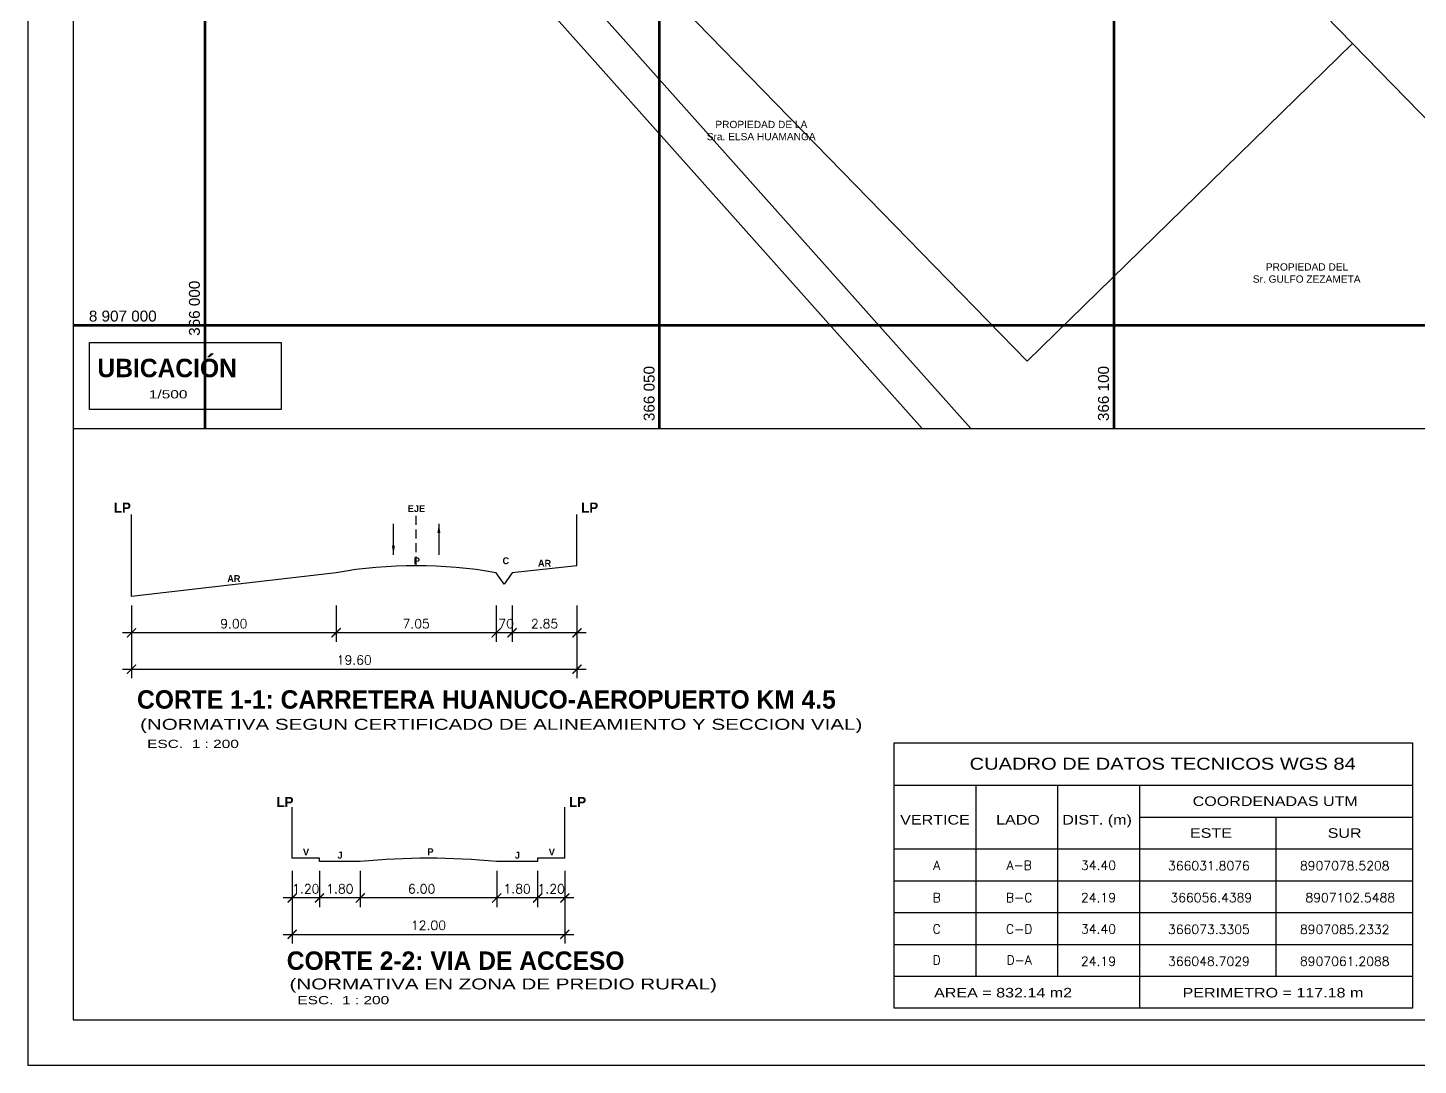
# Model space of a CAD drawing. Header units: millimetres. Extents: x 365981 to 366278, y 8906919 to 8907176.
# Drawn here: x 365980.5 to 366133.5, y 8906918.6 to 8907032.7 of the extents above; entities that cross this region are included whole.
import ezdxf
from ezdxf.enums import TextEntityAlignment as Align

# ---------------------------------------------------------------- set-up
doc = ezdxf.new("R2010")
doc.units = ezdxf.units.MM
doc.linetypes.add('HIDDEN', pattern=[0.375, 0.25, -0.125])
doc.layers.add('005', color=8, linetype='Continuous', lineweight=80)
for name, color, linetype in [('01', 1, 'Continuous'), ('02 texto', 2, 'Continuous'), ('03', 3, 'Continuous'), ('04', 4, 'Continuous'), ('06', 6, 'Continuous'), ('1TEXTO-03', 7, 'Continuous'), ('AMBIENTES', 3, 'Continuous'), ('COTAS', 254, 'Continuous')]:
    doc.layers.add(name, color=color, linetype=linetype)
doc.styles.add('BRITAN', font='', dxfattribs={"height": 0.07})
doc.styles.add('GRANDE', font='', dxfattribs={"height": 0.3})
doc.styles.add('MONOTXT', font='simplex.shx', dxfattribs={"height": 0.2})
doc.styles.add('pr1', font='romans.shx', dxfattribs={"height": 1})
doc.styles.add('ROMANS', font='arial.ttf', dxfattribs={"height": 0.2})
doc.styles.get("Standard").update_dxf_attribs({"font": 'arial.ttf'})
doc.styles.add('TITLEINFO', font='arial.ttf', dxfattribs={"height": 0.2})
doc.styles.get('BRITAN').set_extended_font_data('Britannic Bold', bold=True)
doc.styles.get('GRANDE').set_extended_font_data('Copperplate Gothic Bold', bold=True)
doc.dimstyles.new('prueba 200', dxfattribs={"dimtxt": 1, "dimasz": 1, "dimexe": 1, "dimexo": 1, "dimgap": 0.5, "dimtad": 1, "dimlfac": 0.4, "dimzin": 4, "dimdsep": 46, "dimtxsty": 'pr1', "dimblk": 'ARCHTICK', "dimcen": 1.75, "dimdle": 1, "dimclrd": 40, "dimclre": 40, "dimclrt": 3, "dimadec": 0, "dimazin": 3, "dimtfac": 1, "dimtmove": 0, "dimatfit": 2, "dimfxl": 0, "dimarcsym": 0})
doc.dimstyles.get("Standard").update_dxf_attribs({"dimtxt": 0.18, "dimasz": 0.18, "dimexe": 0.18, "dimexo": 0.0625, "dimgap": 0.09, "dimtad": 0, "dimtih": 1, "dimtoh": 1, "dimdec": 4, "dimzin": 0, "dimdsep": 46, "dimtxsty": 'Standard', "dimcen": 0.09, "dimadec": 0, "dimazin": 0, "dimtfac": 1, "dimtdec": 4, "dimtofl": 0, "dimtmove": 0, "dimatfit": 3, "dimfxl": 0, "dimtolj": 1, "dimtzin": 0, "dimarcsym": 0})

# ---------------------------------------------------------------- blocks, each defined once
blk = doc.blocks.new('_ArchTick')
at = {"color": 0, "linetype": 'ByBlock', "const_width": 0.15}
blk.add_lwpolyline([(-0.5, -0.5), (0.5, 0.5)], dxfattribs=at)
blk = doc.blocks.new('*D7')
at = {"layer": 'COTAS', "color": 40, "lineweight": -2, "transparency": 16777216}
for p, q in [((366009.61, 8906940.01), (366009.61, 8906936.01)), ((366012.61, 8906940.01), (366012.61, 8906936.01)), ((366013.61, 8906937.01), (366008.61, 8906937.01))]:
    blk.add_line(p, q, dxfattribs=at)
at = {"layer": 'Defpoints', "color": 0, "transparency": 16777216}
for p in [(366009.61, 8906941.01), (366012.61, 8906941.01), (366009.61, 8906937.01)]:
    blk.add_point(p, dxfattribs=at)
at = {"layer": 'COTAS', "color": 40, "lineweight": -2, "transparency": 16777216, "rotation": 180}
blk.add_blockref('_ArchTick', (366009.61, 8906937.01), dxfattribs=at)
at = {"layer": 'COTAS', "color": 40, "lineweight": -2, "transparency": 16777216}
blk.add_blockref('_ArchTick', (366012.61, 8906937.01), dxfattribs=at)
at = {"layer": 'COTAS', "color": 3, "transparency": 16777216, "insert": (366011.11, 8906938.01), "char_height": 1, "attachment_point": 5, "style": 'pr1'}
blk.add_mtext('1.20', dxfattribs=at)
blk = doc.blocks.new('*D9')
at = {"layer": 'COTAS', "color": 40, "lineweight": -2, "transparency": 16777216}
for p, q in [((366017.11, 8906940.01), (366017.11, 8906936.01)), ((366032.11, 8906940.01), (366032.11, 8906936.01)), ((366033.11, 8906937.01), (366016.11, 8906937.01))]:
    blk.add_line(p, q, dxfattribs=at)
at = {"layer": 'Defpoints', "color": 0, "transparency": 16777216}
for p in [(366017.11, 8906941.01), (366032.11, 8906941.01), (366017.11, 8906937.01)]:
    blk.add_point(p, dxfattribs=at)
at = {"layer": 'COTAS', "color": 40, "lineweight": -2, "transparency": 16777216, "rotation": 180}
blk.add_blockref('_ArchTick', (366017.11, 8906937.01), dxfattribs=at)
at = {"layer": 'COTAS', "color": 40, "lineweight": -2, "transparency": 16777216}
blk.add_blockref('_ArchTick', (366032.11, 8906937.01), dxfattribs=at)
at = {"layer": 'COTAS', "color": 3, "transparency": 16777216, "insert": (366023.86, 8906938.01), "char_height": 1, "attachment_point": 5, "style": 'pr1'}
blk.add_mtext('6.00', dxfattribs=at)
blk = doc.blocks.new('*D10')
at = {"layer": 'COTAS', "color": 40, "lineweight": -2, "transparency": 16777216}
for p, q in [((366032.11, 8906940.01), (366032.11, 8906936.01)), ((366036.61, 8906940.01), (366036.61, 8906936.01)), ((366037.61, 8906937.01), (366031.11, 8906937.01))]:
    blk.add_line(p, q, dxfattribs=at)
at = {"layer": 'Defpoints', "color": 0, "transparency": 16777216}
for p in [(366032.11, 8906941.01), (366036.61, 8906941.01), (366032.11, 8906937.01)]:
    blk.add_point(p, dxfattribs=at)
at = {"layer": 'COTAS', "color": 40, "lineweight": -2, "transparency": 16777216, "rotation": 180}
blk.add_blockref('_ArchTick', (366032.11, 8906937.01), dxfattribs=at)
at = {"layer": 'COTAS', "color": 40, "lineweight": -2, "transparency": 16777216}
blk.add_blockref('_ArchTick', (366036.61, 8906937.01), dxfattribs=at)
at = {"layer": 'COTAS', "color": 3, "transparency": 16777216, "insert": (366034.36, 8906938.01), "char_height": 1, "attachment_point": 5, "style": 'pr1'}
blk.add_mtext('1.80', dxfattribs=at)
blk = doc.blocks.new('*D11')
at = {"layer": 'COTAS', "color": 40, "lineweight": -2, "transparency": 16777216}
for p, q in [((366036.61, 8906940.01), (366036.61, 8906936.01)), ((366039.61, 8906940.01), (366039.61, 8906936.01)), ((366040.61, 8906937.01), (366035.61, 8906937.01))]:
    blk.add_line(p, q, dxfattribs=at)
at = {"layer": 'Defpoints', "color": 0, "transparency": 16777216}
for p in [(366036.61, 8906941.01), (366039.61, 8906941.01), (366036.61, 8906937.01)]:
    blk.add_point(p, dxfattribs=at)
at = {"layer": 'COTAS', "color": 40, "lineweight": -2, "transparency": 16777216, "rotation": 180}
blk.add_blockref('_ArchTick', (366036.61, 8906937.01), dxfattribs=at)
at = {"layer": 'COTAS', "color": 40, "lineweight": -2, "transparency": 16777216}
blk.add_blockref('_ArchTick', (366039.61, 8906937.01), dxfattribs=at)
at = {"layer": 'COTAS', "color": 3, "transparency": 16777216, "insert": (366038.11, 8906938.01), "char_height": 1, "attachment_point": 5, "style": 'pr1'}
blk.add_mtext('1.20', dxfattribs=at)
blk = doc.blocks.new('*D12')
at = {"layer": 'COTAS', "color": 40, "lineweight": -2, "transparency": 16777216}
for p, q in [((366012.61, 8906940.01), (366012.61, 8906936.01)), ((366017.11, 8906940.01), (366017.11, 8906936.01)), ((366018.11, 8906937.01), (366011.61, 8906937.01))]:
    blk.add_line(p, q, dxfattribs=at)
at = {"layer": 'Defpoints', "color": 0, "transparency": 16777216}
for p in [(366012.61, 8906941.01), (366017.11, 8906941.01), (366012.61, 8906937.01)]:
    blk.add_point(p, dxfattribs=at)
at = {"layer": 'COTAS', "color": 40, "lineweight": -2, "transparency": 16777216, "rotation": 180}
blk.add_blockref('_ArchTick', (366012.61, 8906937.01), dxfattribs=at)
at = {"layer": 'COTAS', "color": 40, "lineweight": -2, "transparency": 16777216}
blk.add_blockref('_ArchTick', (366017.11, 8906937.01), dxfattribs=at)
at = {"layer": 'COTAS', "color": 3, "transparency": 16777216, "insert": (366014.86, 8906938.01), "char_height": 1, "attachment_point": 5, "style": 'pr1'}
blk.add_mtext('1.80', dxfattribs=at)
blk = doc.blocks.new('*D13')
at = {"layer": 'COTAS', "color": 40, "lineweight": -2, "transparency": 16777216}
for p, q in [((365991.94, 8906969.17), (365991.94, 8906965.17)), ((366014.44, 8906969.17), (366014.44, 8906965.17)), ((366015.44, 8906966.17), (365990.94, 8906966.17))]:
    blk.add_line(p, q, dxfattribs=at)
at = {"layer": 'Defpoints', "color": 0, "transparency": 16777216}
for p in [(365991.94, 8906970.17), (366014.44, 8906970.17), (365991.94, 8906966.17)]:
    blk.add_point(p, dxfattribs=at)
at = {"layer": 'COTAS', "color": 40, "lineweight": -2, "transparency": 16777216, "rotation": 180}
blk.add_blockref('_ArchTick', (365991.94, 8906966.17), dxfattribs=at)
at = {"layer": 'COTAS', "color": 40, "lineweight": -2, "transparency": 16777216}
blk.add_blockref('_ArchTick', (366014.44, 8906966.17), dxfattribs=at)
at = {"layer": 'COTAS', "color": 3, "transparency": 16777216, "insert": (366003.19, 8906967.17), "char_height": 1, "attachment_point": 5, "style": 'pr1'}
blk.add_mtext('9.00', dxfattribs=at)
blk = doc.blocks.new('*D15')
at = {"layer": 'COTAS', "color": 40, "lineweight": -2, "transparency": 16777216}
for p, q in [((366033.81, 8906969.17), (366033.81, 8906965.17)), ((366040.94, 8906969.17), (366040.94, 8906965.17)), ((366041.94, 8906966.17), (366032.81, 8906966.17))]:
    blk.add_line(p, q, dxfattribs=at)
at = {"layer": 'Defpoints', "color": 0, "transparency": 16777216}
for p in [(366033.81, 8906970.17), (366040.94, 8906970.17), (366033.81, 8906966.17)]:
    blk.add_point(p, dxfattribs=at)
at = {"layer": 'COTAS', "color": 40, "lineweight": -2, "transparency": 16777216, "rotation": 180}
blk.add_blockref('_ArchTick', (366033.81, 8906966.17), dxfattribs=at)
at = {"layer": 'COTAS', "color": 40, "lineweight": -2, "transparency": 16777216}
blk.add_blockref('_ArchTick', (366040.94, 8906966.17), dxfattribs=at)
at = {"layer": 'COTAS', "color": 3, "transparency": 16777216, "insert": (366037.38, 8906967.17), "char_height": 1, "attachment_point": 5, "style": 'pr1'}
blk.add_mtext('2.85', dxfattribs=at)
blk = doc.blocks.new('*D16')
at = {"layer": 'COTAS', "color": 40, "lineweight": -2, "transparency": 16777216}
for p, q in [((366014.44, 8906969.17), (366014.44, 8906965.17)), ((366032.06, 8906969.17), (366032.06, 8906965.17)), ((366033.06, 8906966.17), (366013.44, 8906966.17))]:
    blk.add_line(p, q, dxfattribs=at)
at = {"layer": 'Defpoints', "color": 0, "transparency": 16777216}
for p in [(366014.44, 8906970.17), (366032.06, 8906970.17), (366014.44, 8906966.17)]:
    blk.add_point(p, dxfattribs=at)
at = {"layer": 'COTAS', "color": 40, "lineweight": -2, "transparency": 16777216, "rotation": 180}
blk.add_blockref('_ArchTick', (366014.44, 8906966.17), dxfattribs=at)
at = {"layer": 'COTAS', "color": 40, "lineweight": -2, "transparency": 16777216}
blk.add_blockref('_ArchTick', (366032.06, 8906966.17), dxfattribs=at)
at = {"layer": 'COTAS', "color": 3, "transparency": 16777216, "insert": (366023.25, 8906967.17), "char_height": 1, "attachment_point": 5, "style": 'pr1'}
blk.add_mtext('7.05', dxfattribs=at)
blk = doc.blocks.new('*D17')
at = {"layer": 'COTAS', "color": 40, "lineweight": -2, "transparency": 16777216}
for p, q in [((366032.06, 8906969.17), (366032.06, 8906965.17)), ((366033.81, 8906969.17), (366033.81, 8906965.17)), ((366034.81, 8906966.17), (366031.06, 8906966.17))]:
    blk.add_line(p, q, dxfattribs=at)
at = {"layer": 'Defpoints', "color": 0, "transparency": 16777216}
for p in [(366032.06, 8906970.17), (366033.81, 8906970.17), (366032.06, 8906966.17)]:
    blk.add_point(p, dxfattribs=at)
at = {"layer": 'COTAS', "color": 40, "lineweight": -2, "transparency": 16777216, "rotation": 180}
blk.add_blockref('_ArchTick', (366032.06, 8906966.17), dxfattribs=at)
at = {"layer": 'COTAS', "color": 40, "lineweight": -2, "transparency": 16777216}
blk.add_blockref('_ArchTick', (366033.81, 8906966.17), dxfattribs=at)
at = {"layer": 'COTAS', "color": 3, "transparency": 16777216, "insert": (366032.94, 8906967.17), "char_height": 1, "attachment_point": 5, "style": 'pr1'}
blk.add_mtext('.70', dxfattribs=at)

msp = doc.modelspace()

# ---------------------------------------------------------------- linework, layer by layer
at = {"color": 2}
msp.add_lwpolyline([(366277.527, 8907128.622), (365980.527, 8907128.622), (365980.527, 8906918.622), (366277.527, 8906918.622)], close=True, dxfattribs=at)
at = {"color": 5}
msp.add_lwpolyline([(366272.527, 8907123.622), (365985.527, 8907123.622), (365985.527, 8906923.622), (366272.527, 8906923.622)], close=True, dxfattribs=at)
at = {"layer": '005', "color": 8}
for p, q in [((366000, 8907123.622), (366000, 8906988.622)), ((366050, 8907123.622), (366050, 8906988.622)), ((366100, 8907123.622), (366100, 8906988.622)), ((365985.527, 8907000), (366187.138, 8907000))]:
    msp.add_line(p, q, dxfattribs=at)
at = {"layer": '01'}
for p, q in [((366084.854, 8906928.409), (366084.854, 8906949.421)), ((366093.854, 8906928.409), (366093.854, 8906949.421)), ((366102.854, 8906924.909), (366102.854, 8906949.421)), ((366117.854, 8906928.409), (366117.854, 8906945.909)), ((366075.854, 8906938.909), (366132.854, 8906938.909)), ((366075.854, 8906938.909), (366132.854, 8906938.909)), ((366075.854, 8906935.409), (366132.854, 8906935.409)), ((366075.854, 8906935.409), (366132.854, 8906935.409)), ((366075.854, 8906931.909), (366132.854, 8906931.909)), ((366075.854, 8906931.909), (366132.854, 8906931.909)), ((366075.854, 8906928.409), (366132.854, 8906928.409)), ((366075.854, 8906928.409), (366132.854, 8906928.409))]:
    msp.add_line(p, q, dxfattribs=at)
at = {"layer": '03', "ltscale": 2}
for p, q in [((365991.939, 8906970.173), (365991.939, 8906979.171)), ((366040.939, 8906973.546), (366040.939, 8906979.171)), ((366009.609, 8906941.383), (366009.609, 8906947.008)), ((366039.609, 8906941.383), (366039.609, 8906947.008))]:
    msp.add_line(p, q, dxfattribs=at)
at = {"layer": '03', "linetype": 'HIDDEN', "ltscale": 4}
msp.add_line((366023.252, 8906973.546), (366023.252, 8906979.171), dxfattribs=at)
at = {"layer": '03'}
for points in [[(366074.608, 8907083.923), (366126.268, 8907030.967), (366090.477, 8906996.053), (366020.648, 8907067.635), (366031.808, 8907078.521)], [(366012.981, 8907062.568), (366078.926, 8906988.622)], [(366021.731, 8907058.767), (366084.285, 8906988.622)], [(366126.268, 8907030.967), (366167.576, 8906988.622)]]:
    msp.add_lwpolyline(points, dxfattribs=at)
msp.add_lwpolyline([(365987.306, 8906998.109), (366008.386, 8906998.109), (366008.386, 8906990.741), (365987.306, 8906990.741)], close=True, dxfattribs=at)
at = {"layer": '04'}
for p, q in [((365985.527, 8906988.622), (366187.138, 8906988.622)), ((366075.854, 8906949.421), (366132.854, 8906949.421)), ((366102.854, 8906945.909), (366132.854, 8906945.909)), ((366075.854, 8906942.409), (366132.854, 8906942.409))]:
    msp.add_line(p, q, dxfattribs=at)
msp.add_lwpolyline([(366075.854, 8906954.087), (366132.854, 8906954.087), (366132.854, 8906924.909), (366075.854, 8906924.909)], close=True, dxfattribs=at)
at = {"layer": '06', "ltscale": 2}
for points in [[(366040.939, 8906973.546), (366033.814, 8906972.782), (366032.939, 8906971.532), (366032.064, 8906972.782, 0.0866557), (366014.439, 8906972.782), (366014.439, 8906972.782), (365991.939, 8906970.173)], [(366039.609, 8906941.383), (366036.609, 8906941.383), (366036.609, 8906941.008), (366032.109, 8906941.008, 0.05), (366017.109, 8906941.008), (366012.609, 8906941.008), (366012.609, 8906941.383), (366009.609, 8906941.383)]]:
    msp.add_lwpolyline(points, format="xyb", dxfattribs=at)

# ---------------------------------------------------------------- texts
for s, p in [('366 000', (365999.815, 8906998.831)), ('366 050', (366049.84, 8906989.453)), ('366 100', (366099.824, 8906989.453))]:
    msp.add_text(s, height=1.2, rotation=90).set_placement(p, align=Align.BOTTOM_LEFT)
msp.add_text('8 907 000', height=1.2).set_placement((365994.703, 8907000.041), align=Align.BOTTOM_RIGHT)
at = {"layer": '02 texto', "color": 2, "ltscale": 0.015, "style": 'ROMANS', "width": 1.35}
msp.add_text('1/500', height=0.9, dxfattribs=at).set_placement((365993.843, 8906991.949))
at = {"layer": '02 texto', "ltscale": 0.0175, "style": 'BRITAN'}
for s, height, p in [('LP', 1.1, (365989.989, 8906979.39)), ('EJE', 0.75, (366022.342, 8906979.454)), ('LP', 1.1, (366041.403, 8906979.399)), ('P', 0.75, (366022.997, 8906973.714)), ('C', 0.75, (366032.76, 8906973.714)), ('AR', 0.75, (366036.656, 8906973.447)), ('AR', 0.75, (366002.469, 8906971.76)), ('LP', 1.1, (366007.879, 8906947.02)), ('LP', 1.1, (366040.073, 8906947.02)), ('V', 0.75, (366010.803, 8906941.682)), ('J', 0.75, (366014.602, 8906941.335)), ('P', 0.75, (366024.497, 8906941.717)), ('J', 0.75, (366034.11, 8906941.335)), ('V', 0.75, (366037.843, 8906941.682))]:
    msp.add_text(s, height=height, dxfattribs=at).set_placement(p)
at = {"layer": '02 texto', "style": 'MONOTXT'}
for s, p in [('A', (366080.518, 8906939.802)), ('A-B', (366089.593, 8906939.802)), ('34.40', (366098.313, 8906939.802)), ('366031.8076', (366110.469, 8906939.751)), ('8907078.5208', (366125.413, 8906939.751)), ('B', (366080.518, 8906936.251)), ('B-C', (366089.593, 8906936.251)), ('24.19', (366098.313, 8906936.251)), ('366056.4389 ', (366111.072, 8906936.251)), ('8907102.5488', (366126.016, 8906936.251)), ('C', (366080.518, 8906932.792)), ('C-D', (366089.593, 8906932.792)), ('34.40', (366098.313, 8906932.802)), ('366073.3305', (366110.469, 8906932.751)), ('8907085.2332', (366125.413, 8906932.751)), ('D', (366080.518, 8906929.384)), ('D-A', (366089.593, 8906929.384)), ('24.19', (366098.313, 8906929.251)), ('366048.7029', (366110.469, 8906929.251)), ('8907061.2088', (366125.413, 8906929.251))]:
    msp.add_text(s, height=1, dxfattribs=at).set_placement(p, align=Align.BOTTOM_CENTER)
at = {"layer": '02 texto', "ltscale": 0.015, "char_height": 0.8, "width": 12.204, "attachment_point": 1, "style": 'ROMANS'}
for s, insert in [('\\pi1.0826;PROPIEDAD DE LA\\P\\pi0.1331;Sra. ELSA HUAMANGA', (366055.086, 8907022.473)), ('\\pi1.6313;PROPIEDAD DEL\\P\\pi0.19641;Sr. GULFO ZEZAMETA', (366115.099, 8907006.807))]:
    msp.add_mtext(s, dxfattribs=dict(at, insert=insert))
at = {"layer": '04', "ltscale": 0.015, "style": 'GRANDE'}
for s, p in [('UBICACIÓN', (365988.185, 8906994.281)), ('CORTE 1-1: CARRETERA HUANUCO-AEROPUERTO KM 4.5', (365992.543, 8906957.829)), ('CORTE 2-2: VIA DE ACCESO', (366009.013, 8906929.107))]:
    msp.add_text(s, height=2.025, dxfattribs=at).set_placement(p)
at = {"layer": '1TEXTO-03', "color": 2, "ltscale": 0.015, "style": 'ROMANS', "width": 1.35}
for s, height, p in [('(NORMATIVA SEGUN CERTIFICADO DE ALINEAMIENTO Y SECCION VIAL)', 1.2, (365992.877, 8906955.509)), ('ESC.  1 : 200', 0.9, (365993.655, 8906953.506)), ('(NORMATIVA EN ZONA DE PREDIO RURAL)', 1.2, (366009.319, 8906926.953)), ('ESC.  1 : 200', 0.9, (366010.19, 8906925.325))]:
    msp.add_text(s, height=height, dxfattribs=at).set_placement(p)
at = {"layer": 'AMBIENTES', "ltscale": 0.015, "style": 'TITLEINFO', "width": 1.2}
for s, height, p in [('CUADRO DE DATOS TECNICOS WGS 84', 1.31836, (366084.14, 8906951.114)), ('COORDENADAS UTM', 1.05469, (366108.679, 8906947.124)), ('VERTICE', 1.0547, (366076.504, 8906945.083)), ('LADO', 1.0547, (366087.056, 8906945.083)), ('DIST. (m)', 1.0547, (366094.335, 8906945.083)), ('ESTE', 1.0547, (366108.384, 8906943.624)), ('SUR', 1.0547, (366123.532, 8906943.624)), ('AREA = 832.14 m2', 1.05469, (366080.233, 8906926.069)), ('PERIMETRO = 117.18 m', 1.05469, (366107.566, 8906926.069))]:
    msp.add_text(s, height=height, dxfattribs=at).set_placement(p)

# ---------------------------------------------------------------- dimensions: what is measured, and where the dimension line sits
at = {"layer": 'COTAS'}
for base, p1, p2, picture, middle in [((365991.939, 8906966.173), (366014.439, 8906970.173), (365991.939, 8906970.173), '*D13', (366003.189, 8906966.173)), ((366014.439, 8906966.173), (366032.064, 8906970.173), (366014.439, 8906970.173), '*D16', (366023.252, 8906966.173)), ((366032.064, 8906966.173), (366033.814, 8906970.173), (366032.064, 8906970.173), '*D17', (366032.939, 8906966.173)), ((366033.814, 8906966.173), (366040.939, 8906970.173), (366033.814, 8906970.173), '*D15', (366037.377, 8906966.173)), ((366009.609, 8906937.008), (366012.609, 8906941.008), (366009.609, 8906941.008), '*D7', (366011.109, 8906937.008)), ((366012.609, 8906937.008), (366017.109, 8906941.008), (366012.609, 8906941.008), '*D12', (366014.859, 8906937.008)), ((366017.109, 8906937.008), (366032.109, 8906941.008), (366017.109, 8906941.008), '*D9', (366023.859, 8906937.008)), ((366032.109, 8906937.008), (366036.609, 8906941.008), (366032.109, 8906941.008), '*D10', (366034.359, 8906937.008)), ((366036.609, 8906937.008), (366039.609, 8906941.008), (366036.609, 8906941.008), '*D11', (366038.109, 8906937.008))]:
    dim = msp.add_linear_dim(base=base, p1=p1, p2=p2, dimstyle='prueba 200', override={"dimtmove": 1}, dxfattribs=at)
    dim.commit()
    dim.dimension.update_dxf_attribs({"geometry": picture, "text_midpoint": middle, "dimtype": 160})
for base, p1, p2 in [((366040.939, 8906962.173), (365991.939, 8906970.173), (366040.939, 8906970.173)), ((366039.609, 8906933.008), (366009.609, 8906941.008), (366039.609, 8906941.008))]:
    msp.add_linear_dim(base=base, p1=p1, p2=p2, dimstyle='prueba 200', dxfattribs=at).render()

# ---------------------------------------------------------------- leaders
at = {"layer": '01'}
for points in [[(366020.752, 8906974.74), (366020.752, 8906978.148)], [(366025.752, 8906978.148), (366025.752, 8906974.74)]]:
    msp.add_leader(points, dimstyle='Standard', override={"dimasz": 1}, dxfattribs=at)

doc.saveas('drawing.dxf')
